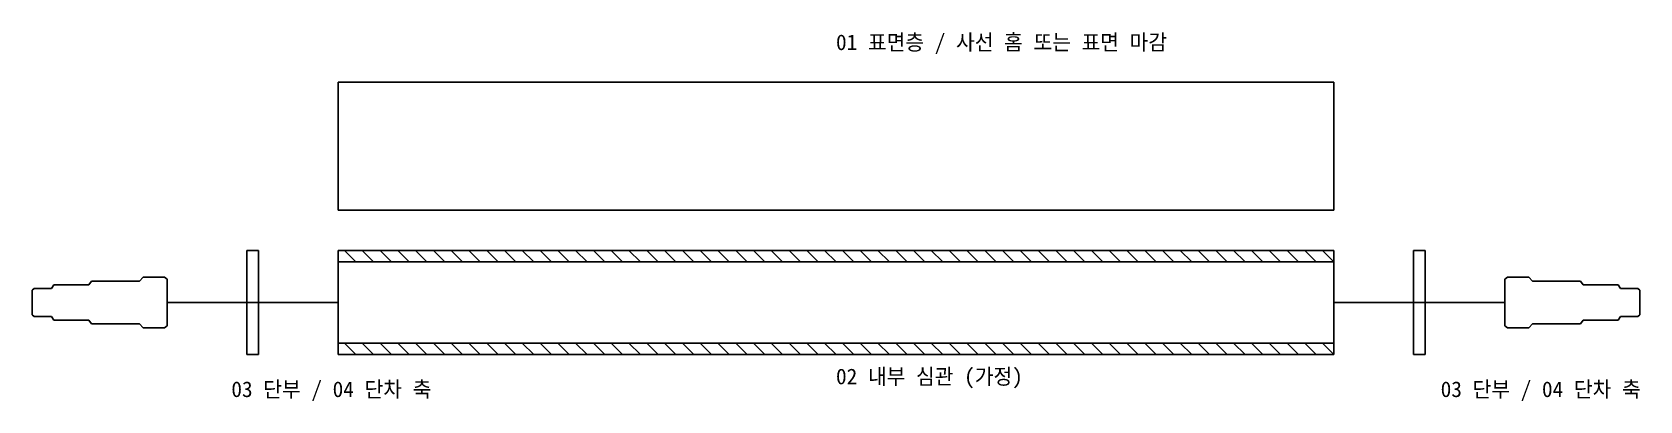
# Model space of a CAD drawing. Header units: millimetres. Extents: x -1130 to 1130, y -138 to 380.
import ezdxf

# ---------------------------------------------------------------- set-up
doc = ezdxf.new("R2010")
doc.units = ezdxf.units.MM

msp = doc.modelspace()

# ---------------------------------------------------------------- linework, layer by layer
at = {"layer": 'CENTER'}
for p, q in [((-700, 0), (-940, 0)), ((700, 0), (940, 0))]:
    msp.add_line(p, q, dxfattribs=at)
at = {"layer": 'HATCH'}
for p, q in [((-691, 73), (-675, 57)), ((-666, 73), (-650, 57)), ((-641, 73), (-625, 57)), ((-616, 73), (-600, 57)), ((-591, 73), (-575, 57)), ((-566, 73), (-550, 57)), ((-541, 73), (-525, 57)), ((-516, 73), (-500, 57)), ((-491, 73), (-475, 57)), ((-466, 73), (-450, 57)), ((-441, 73), (-425, 57)), ((-416, 73), (-400, 57)), ((-391, 73), (-375, 57)), ((-366, 73), (-350, 57)), ((-341, 73), (-325, 57)), ((-316, 73), (-300, 57)), ((-291, 73), (-275, 57)), ((-266, 73), (-250, 57)), ((-241, 73), (-225, 57)), ((-216, 73), (-200, 57)), ((-191, 73), (-175, 57)), ((-166, 73), (-150, 57)), ((-141, 73), (-125, 57)), ((-116, 73), (-100, 57)), ((-91, 73), (-75, 57)), ((-66, 73), (-50, 57)), ((-41, 73), (-25, 57)), ((-16, 73), (0, 57)), ((9, 73), (25, 57)), ((34, 73), (50, 57)), ((59, 73), (75, 57)), ((84, 73), (100, 57)), ((109, 73), (125, 57)), ((134, 73), (150, 57)), ((159, 73), (175, 57)), ((184, 73), (200, 57)), ((209, 73), (225, 57)), ((234, 73), (250, 57)), ((259, 73), (275, 57)), ((284, 73), (300, 57)), ((309, 73), (325, 57)), ((334, 73), (350, 57)), ((359, 73), (375, 57)), ((384, 73), (400, 57)), ((409, 73), (425, 57)), ((434, 73), (450, 57)), ((459, 73), (475, 57)), ((484, 73), (500, 57)), ((509, 73), (525, 57)), ((534, 73), (550, 57)), ((559, 73), (575, 57)), ((584, 73), (600, 57)), ((609, 73), (625, 57)), ((634, 73), (650, 57)), ((659, 73), (675, 57)), ((684, 73), (700, 57)), ((700, 57), (-700, 57)), ((-700, 57), (-700, -57)), ((-700, 57), (-700, 57)), ((700, -57), (700, 57)), ((-700, -57), (700, -57)), ((-691, -57), (-675, -73)), ((-666, -57), (-650, -73)), ((-641, -57), (-625, -73)), ((-616, -57), (-600, -73)), ((-591, -57), (-575, -73)), ((-566, -57), (-550, -73)), ((-541, -57), (-525, -73)), ((-516, -57), (-500, -73)), ((-491, -57), (-475, -73)), ((-466, -57), (-450, -73)), ((-441, -57), (-425, -73)), ((-416, -57), (-400, -73)), ((-391, -57), (-375, -73)), ((-366, -57), (-350, -73)), ((-341, -57), (-325, -73)), ((-316, -57), (-300, -73)), ((-291, -57), (-275, -73)), ((-266, -57), (-250, -73)), ((-241, -57), (-225, -73)), ((-216, -57), (-200, -73)), ((-191, -57), (-175, -73)), ((-166, -57), (-150, -73)), ((-141, -57), (-125, -73)), ((-116, -57), (-100, -73)), ((-91, -57), (-75, -73)), ((-66, -57), (-50, -73)), ((-41, -57), (-25, -73)), ((-16, -57), (0, -73)), ((9, -57), (25, -73)), ((34, -57), (50, -73)), ((59, -57), (75, -73)), ((84, -57), (100, -73)), ((109, -57), (125, -73)), ((134, -57), (150, -73)), ((159, -57), (175, -73)), ((184, -57), (200, -73)), ((209, -57), (225, -73)), ((234, -57), (250, -73)), ((259, -57), (275, -73)), ((284, -57), (300, -73)), ((309, -57), (325, -73)), ((334, -57), (350, -73)), ((359, -57), (375, -73)), ((384, -57), (400, -73)), ((409, -57), (425, -73)), ((434, -57), (450, -73)), ((459, -57), (475, -73)), ((484, -57), (500, -73)), ((509, -57), (525, -73)), ((534, -57), (550, -73)), ((559, -57), (575, -73)), ((584, -57), (600, -73)), ((609, -57), (625, -73)), ((634, -57), (650, -73)), ((659, -57), (675, -73)), ((684, -57), (700, -73)), ((-700, -73), (-700, -73))]:
    msp.add_line(p, q, dxfattribs=at)
at = {"layer": 'OBJECT'}
for p, q in [((700, 310), (-700, 310)), ((-700, 310), (-700, 130)), ((700, 130), (700, 310)), ((-700, 130), (700, 130)), ((-812, 73), (-828, 73)), ((-828, 73), (-828, -73)), ((-812, -73), (-812, 73)), ((700, 73), (-700, 73)), ((-700, 73), (-700, -73)), ((700, -73), (700, 73)), ((828, 73), (812, 73)), ((812, 73), (812, -73)), ((828, -73), (828, 73)), ((-1099.6, 25), (-1102.6, 19.5)), ((-1050.4, 25), (-1099.6, 25)), ((-1046.4, 30), (-1050.4, 25)), ((-979, 30), (-1046.4, 30)), ((-974, 35.5), (-979, 30)), ((-944, 35.5), (-974, 35.5)), ((-940, 33), (-944, 35.5)), ((-940, 0), (-940, 33)), ((940, 33), (944, 35.5)), ((940, 0), (940, 33)), ((944, 35.5), (974, 35.5)), ((974, 35.5), (979, 30)), ((979, 30), (1046.4, 30)), ((1046.4, 30), (1050.4, 25)), ((1050.4, 25), (1099.6, 25)), ((1099.6, 25), (1102.6, 19.5)), ((-1127, 19.5), (-1130, 17.2)), ((-1130, 17.2), (-1130, 0)), ((-1130, -17.2), (-1130, 0)), ((-1102.6, 19.5), (-1127, 19.5)), ((-940, 0), (-940, -33)), ((940, 0), (940, -33)), ((1102.6, 19.5), (1127, 19.5)), ((1127, 19.5), (1130, 17.2)), ((1130, 17.2), (1130, 0)), ((1130, -17.2), (1130, 0)), ((-1127, -19.5), (-1130, -17.2)), ((-1102.6, -19.5), (-1127, -19.5)), ((-1099.6, -25), (-1102.6, -19.5)), ((1099.6, -25), (1102.6, -19.5)), ((1102.6, -19.5), (1127, -19.5)), ((1127, -19.5), (1130, -17.2)), ((-1050.4, -25), (-1099.6, -25)), ((-1046.4, -30), (-1050.4, -25)), ((-979, -30), (-1046.4, -30)), ((-974, -35.5), (-979, -30)), ((-944, -35.5), (-974, -35.5)), ((-940, -33), (-944, -35.5)), ((940, -33), (944, -35.5)), ((944, -35.5), (974, -35.5)), ((974, -35.5), (979, -30)), ((979, -30), (1046.4, -30)), ((1046.4, -30), (1050.4, -25)), ((1050.4, -25), (1099.6, -25)), ((-828, -73), (-812, -73)), ((-700, -73), (700, -73)), ((812, -73), (828, -73))]:
    msp.add_line(p, q, dxfattribs=at)

# ---------------------------------------------------------------- texts
at = {"layer": 'TEXT'}
for s, p in [('01 표면층 / 사선 홈 또는 표면 마감', (0, 355)), ('02 내부 심관 (가정)', (0, -115)), ('03 단부 / 04 단차 축', (-850, -133)), ('03 단부 / 04 단차 축', (850, -133))]:
    msp.add_text(s, height=22, dxfattribs=at).set_placement(p)

doc.saveas('drawing.dxf')
